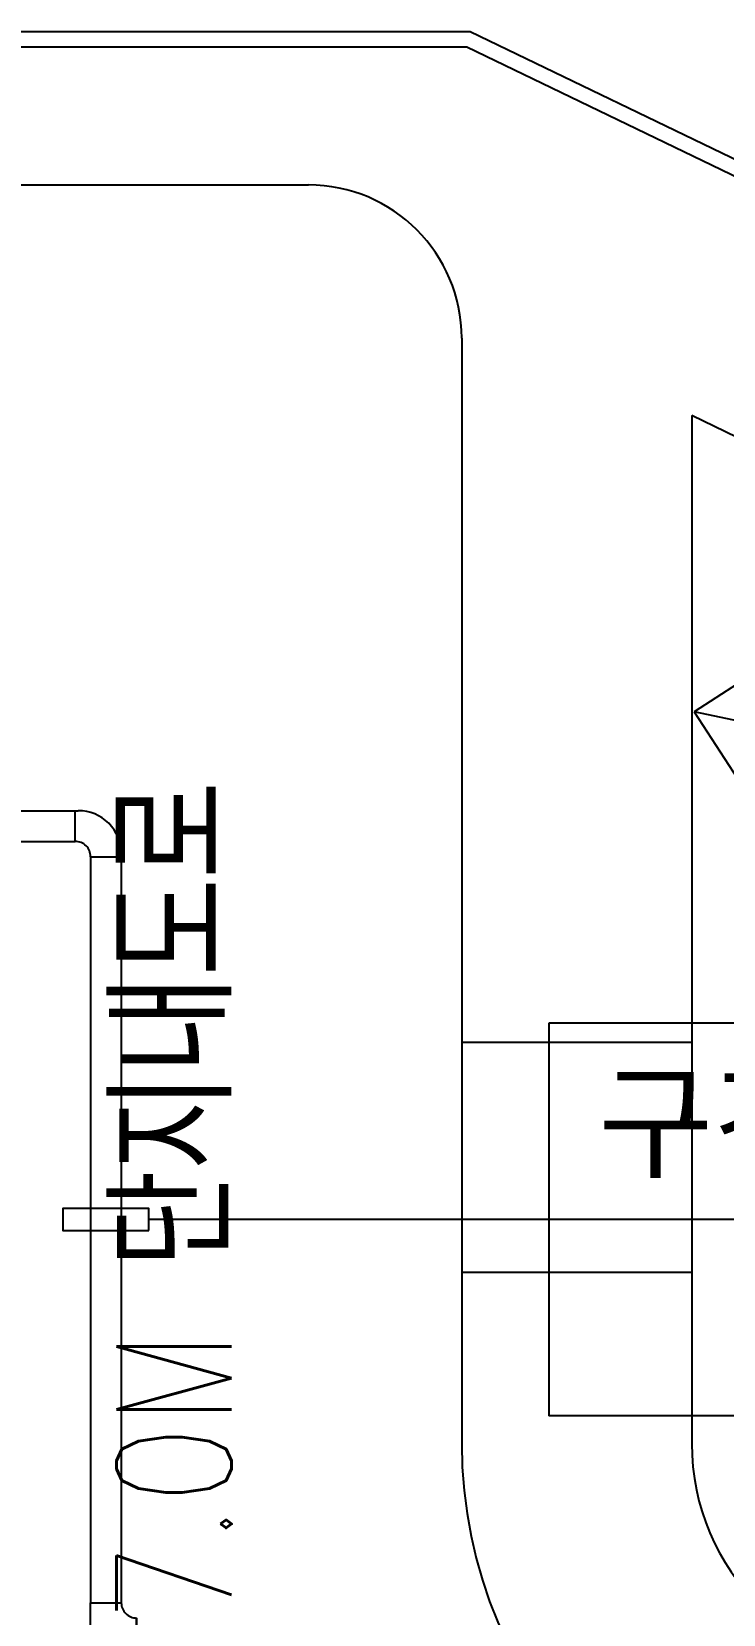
# Model space of a CAD drawing. Header units: millimetres. Extents: x 1145859089 to 1147511753, y -1047484727 to -1047247487.
# Drawn here: x 1147305703 to 1147314724, y -1047312631 to -1047291979 of the extents above; entities that cross this region are included whole.
import ezdxf
from ezdxf.enums import TextEntityAlignment as Align
from ezdxf.xclip import XClip

# ---------------------------------------------------------------- set-up
doc = ezdxf.new("R2010")
doc.units = ezdxf.units.MM
doc.header["$LTSCALE"] = 100
doc.header["$MEASUREMENT"] = 0
doc.header["$XCLIPFRAME"] = 2
doc.layers.get('0').update_dxf_attribs({"linetype": 'CONTINUOUS'})
for name, color, linetype in [('0-BLOCK', 2, 'CONTINUOUS'), ('TRAY', 1, 'CONTINUOUS'), ('TRAY(전력용)', 1, 'CONTINUOUS'), ('XREF', 135, 'CONTINUOUS'), ('단지배치도$0$S240910', 33, 'CONTINUOUS'), ('단지배치도$0$W240910', 135, 'CONTINUOUS')]:
    doc.layers.add(name, color=color, linetype=linetype)
doc.styles.add('WL', font='울릉도L_5.TTF')
doc.styles.add('단지배치도$0$WS1', font='romans.shx', dxfattribs={"width": 0.8, "bigfont": 'whgtxt.shx'})

# ---------------------------------------------------------------- blocks, each defined once
blk = doc.blocks.new('단지배치도$0$zw$9902')
at = {"layer": '단지배치도$0$W240910'}
for p, q in [((43400, 79390, 1673713), (51151, 79390, 1673713)), ((51151, 79390, 1673713), (75000, 67888, 1673713)), ((43400, 79190, 1673713), (51105, 79190, 1673713)), ((51105, 79190, 1673713), (74800, 67762, 1673713)), ((43520, 77390, 0), (49040, 77390, 0)), ((51040, 75390, 0), (51040, 60970, 0)), ((71750, 65803, 0), (54040, 74381, 0)), ((54040, 74381, 0), (54040, 60970, 0)), ((57424, 72693), (54070, 70515)), ((54070, 70515), (56249, 67160)), ((59603, 69339), (54070, 70515)), ((54040, 66201), (51040, 66201)), ((54040, 63201), (51040, 63201))]:
    blk.add_line(p, q, dxfattribs=at)
for centre, radius, start, end in [((49040, 75390, 0), 2000, 0, 90), ((57040, 60970, 0), 6000, 180, 270), ((57040, 60970, 0), 3000, 180, 270)]:
    blk.add_arc(centre, radius, start, end, dxfattribs=at)
at = {"layer": '단지배치도$0$S240910', "style": '단지배치도$0$WS1', "width": 0.8}
blk.add_text('7.0M 단지내도로', height=1500, rotation=90, dxfattribs=at).set_placement((48038, 58633))
blk = doc.blocks.new('단지배치도')
blk.add_blockref('단지배치도$0$zw$9902', (141034, 142437))
blk = doc.blocks.new('zw$A601')
at = {"layer": 'TRAY(전력용)'}
for p, q in [((-236, 436), (164, 436)), ((-436, 236, 0), (-436, -164, 0))]:
    blk.add_line(p, q, dxfattribs=at)
for centre, radius in [((-436, 436), 200), ((-396, 396), 560)]:
    blk.add_arc(centre, radius, 270, 0, dxfattribs=at)
blk = doc.blocks.new('zw$DA96')
at = {"layer": 'TRAY(전력용)'}
blk.add_lwpolyline([(-400, 0, 0.414214), (-600, 200), (-600, 600), (200, 600), (200, 200, 0.414214), (0, 0), (-400, 0), (0, 0)], format="xyb", dxfattribs=at)
blk = doc.blocks.new('zw$EC20')
at = {"layer": 'TRAY(전력용)'}
for p, q in [((5140, 112803, 0), (20340, 112803, 0)), ((5180, 112403, 0), (20300, 112403, 0)), ((20500, 112203, 0), (20500, 102469, 0)), ((20900, 112243, 0), (20900, 102469, 0))]:
    blk.add_line(p, q, dxfattribs=at)
for name, p, rotation in [('zw$A601', (20736, 112639, 0), 89.99999999999997), ('zw$DA96', (21100, 102269, 0), 89.99999999999999)]:
    blk.add_blockref(name, p, dxfattribs=dict(at, rotation=rotation))
blk = doc.blocks.new('zw$2F09')
at = {"layer": 'TRAY(전력용)', "lineweight": -2, "ltscale": 0.5}
blk.add_blockref('zw$EC20', (-132762, 21371, 0), dxfattribs=at)
blk = doc.blocks.new('A$C25F07BB0')
at = {"layer": '0-BLOCK', "color": 6}
blk.add_line((0, 0), (0, 7822), dxfattribs=at)
blk.add_lwpolyline([(217, 7822), (-217, 7822), (-217, 9504), (217, 9504)], close=True, dxfattribs=at)
blk = doc.blocks.new('A$C4F4C36A7')
at = {"layer": 'TRAY', "color": 6}
for p, q in [((0, 5124), (0, 2562)), ((5756, 5124), (0, 5124)), ((11512, 5124), (5756, 5124)), ((11512, 2562), (11512, 5124)), ((0, 2562), (0, 0)), ((5756, 2562), (0, 2562)), ((11512, 2562), (5756, 2562)), ((11512, 2562), (5756, 2562)), ((11512, 0), (11512, 2562)), ((5756, 0), (0, 0)), ((11512, 0), (5756, 0))]:
    blk.add_line(p, q, dxfattribs=at)
blk = doc.blocks.new('A$C28682198')
at = {"color": 6}
blk.add_line((4301, 2562), (4301, 5124), dxfattribs=at)
blk.add_blockref('A$C4F4C36A7', (0, 0))

msp = doc.modelspace()

# ---------------------------------------------------------------- block references
at = {"layer": '0-BLOCK', "rotation": 359.9999968060735}
msp.add_blockref('A$C28682198', (1147312447.442625, -1047310040.010511, 0), dxfattribs=at)
at = {"layer": '0-BLOCK', "xscale": -0.6666666666666666, "yscale": 0.6666666666666666, "zscale": 0.6666666666666666, "rotation": 90.00000638288725}
msp.add_blockref('A$C25F07BB0', (1147312447.442501, -1047307477.946908, 0), dxfattribs=at)
at = {"layer": 'TRAY(전력용)', "ltscale": 2}
msp.add_blockref('zw$2F09', (1147418733.945579, -1047436318.934696, 0), dxfattribs=at)
at = {"layer": 'XREF'}
ref = msp.add_blockref('단지배치도', (1147119237.834579, -1047513806.462535), dxfattribs=at)
XClip(ref).set_block_clipping_path([(72982.4064819524, 34919.7593965302), (360382.4067475507, 255319.7593436702)])

# ---------------------------------------------------------------- texts
at = {"layer": '0-BLOCK', "color": 2, "style": 'WL'}
msp.add_text('구간', height=1200, dxfattribs=at).set_placement((1147314597.698875, -1047306196.915003, 0), align=Align.MIDDLE)

doc.saveas('drawing.dxf')
